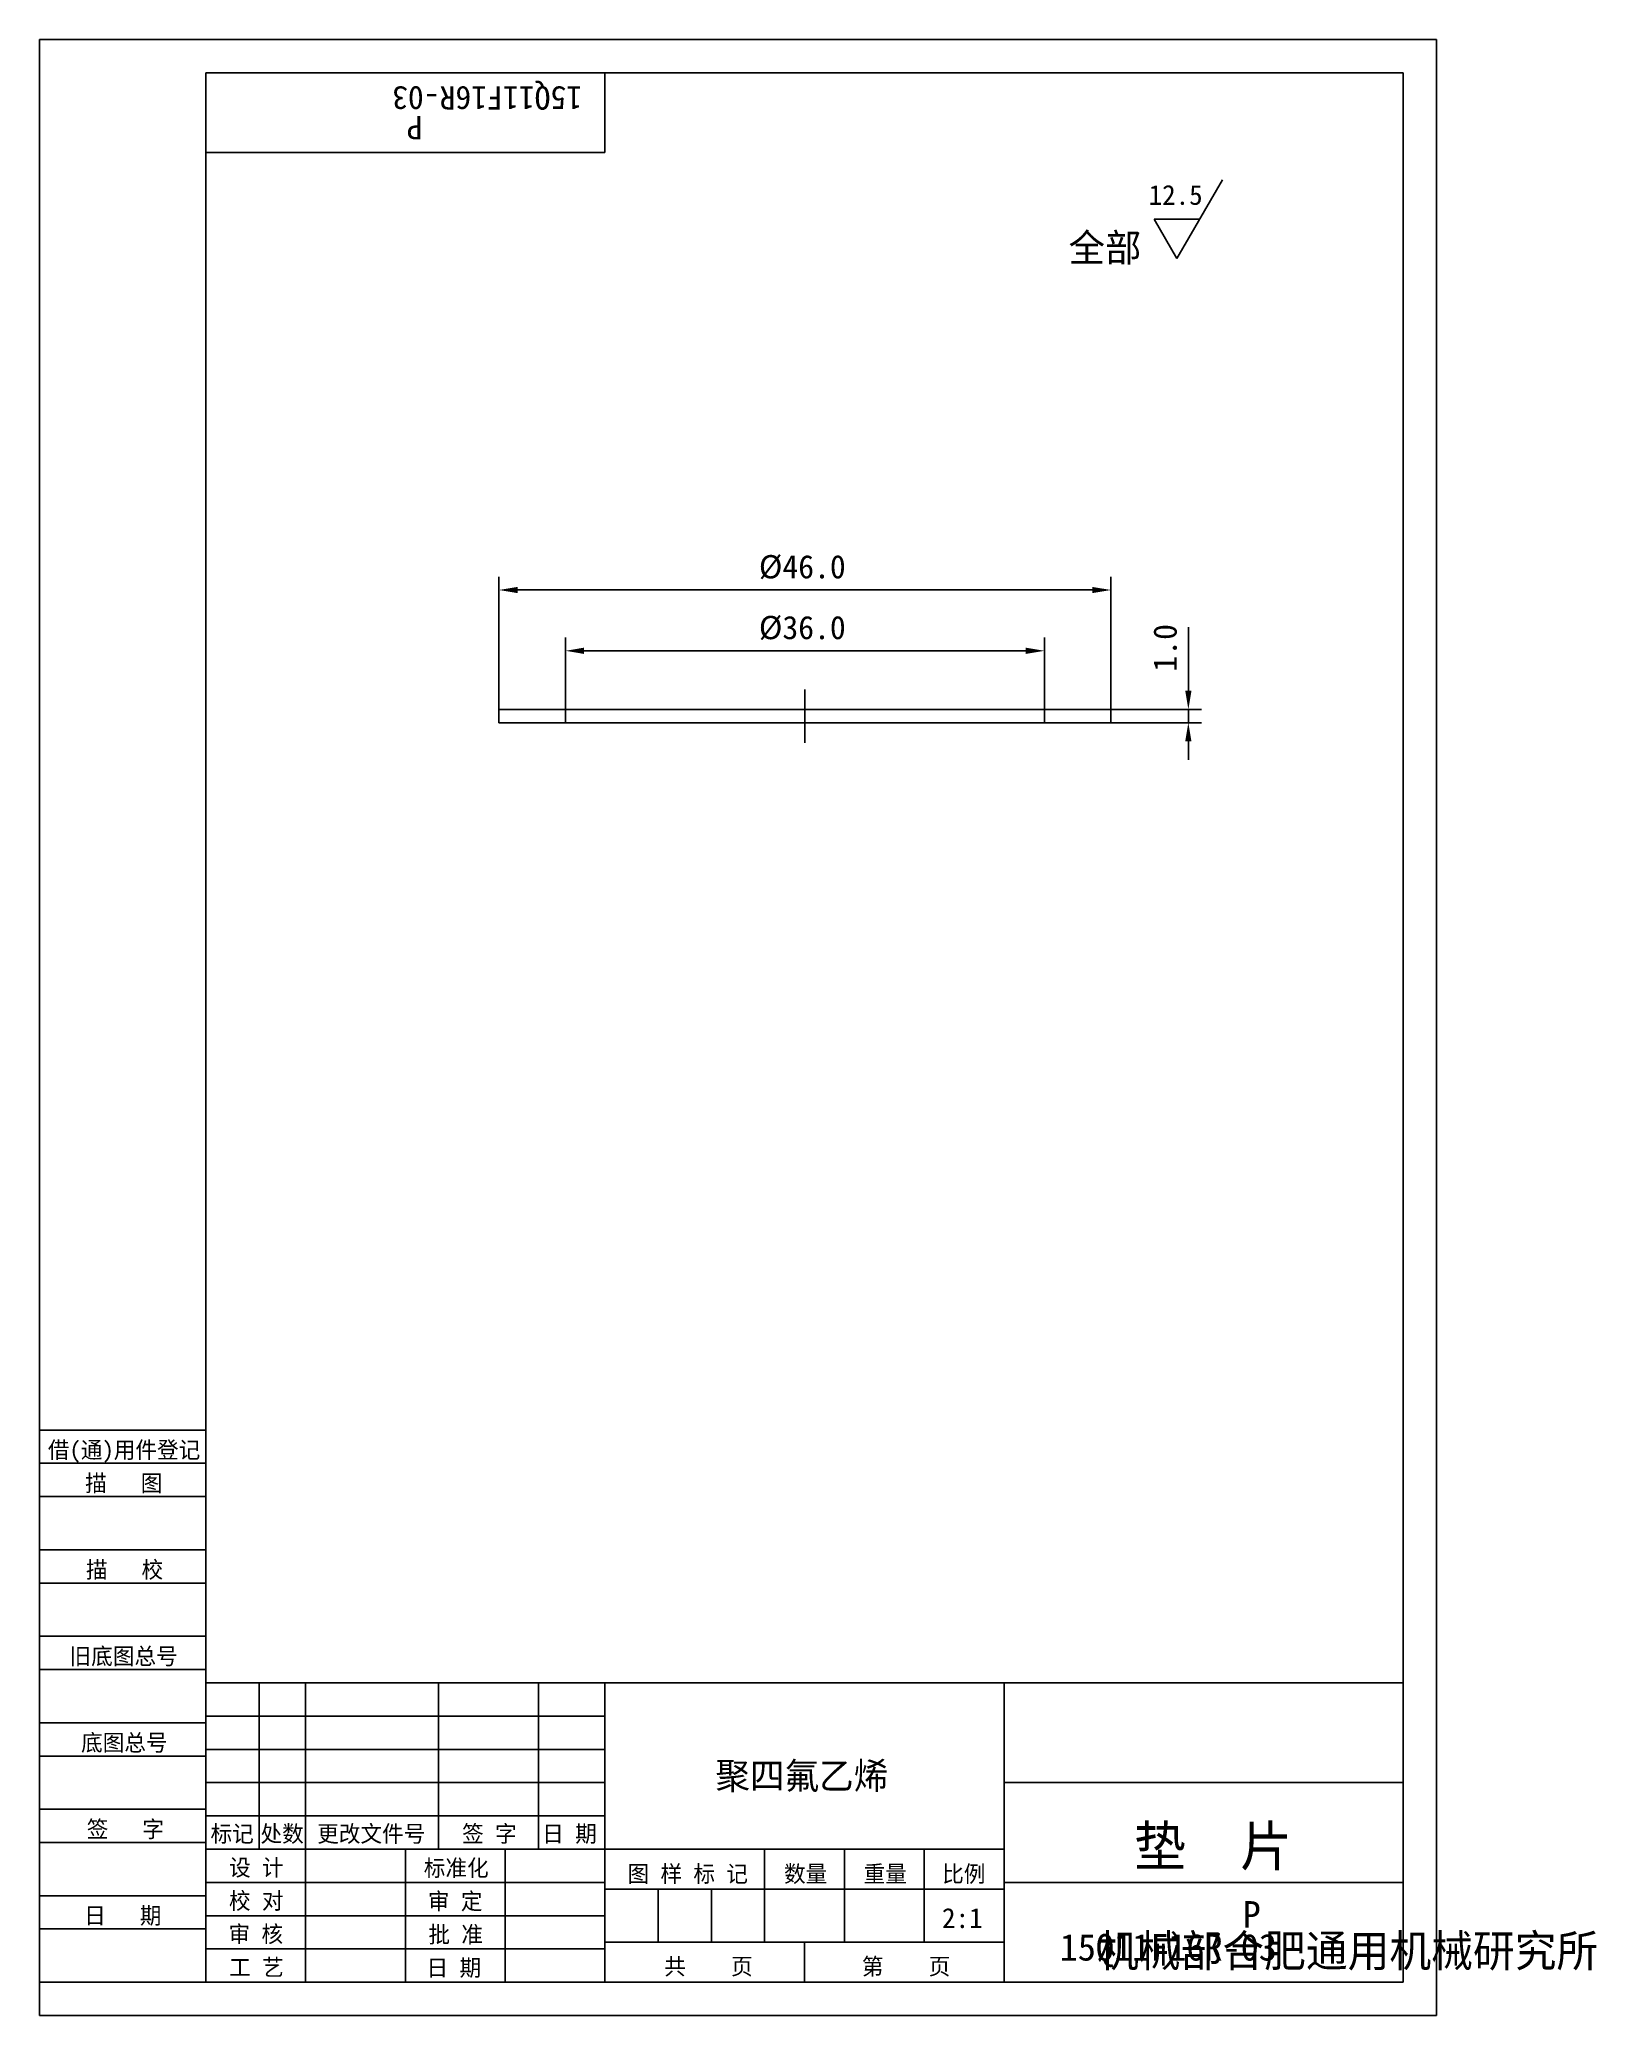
# Model space of a CAD drawing. Header units: metres. Extents: x 0 to 234, y 0 to 297.
import ezdxf

# ---------------------------------------------------------------- set-up
doc = ezdxf.new("R2010")
doc.units = ezdxf.units.M
for name, color, linetype in [('C', 6, 'Continuous'), ('D', 1, 'Continuous'), ('FL', 5, 'Continuous'), ('T', 7, 'Continuous'), ('TITLE', 1, 'Continuous'), ('TL', 4, 'Continuous')]:
    doc.layers.add(name, color=color, linetype=linetype)

# ---------------------------------------------------------------- blocks, each defined once
blk = doc.blocks.new('TUKUN4')
at = {"layer": 'FL'}
for p, q in [((0, 297), (0, 0)), ((210, 297), (0, 297)), ((210, 0), (210, 297)), ((0, 78), (25, 78)), ((0, 70), (25, 70)), ((0, 65), (25, 65)), ((0, 57), (25, 57)), ((0, 52), (25, 52)), ((33, 25), (33, 50)), ((40, 5), (40, 50)), ((60, 25), (60, 50)), ((75, 25), (75, 50)), ((25, 45), (85, 45)), ((0, 44), (25, 44)), ((0, 39), (25, 39)), ((25, 40), (85, 40)), ((25, 35), (85, 35)), ((0, 31), (25, 31)), ((25, 30), (85, 30)), ((0, 26), (25, 26)), ((70, 5), (70, 25)), ((0, 18), (25, 18)), ((25, 20), (85, 20)), ((25, 15), (85, 15)), ((0, 13), (25, 13)), ((25, 10), (85, 10)), ((0, 0), (210, 0))]:
    blk.add_line(p, q, dxfattribs=at)
at = {"layer": 'TL'}
for p, q in [((25, 5), (25, 292)), ((205, 292), (25, 292)), ((85, 292), (85, 280)), ((205, 5), (205, 292)), ((85, 280), (25, 280)), ((0, 88), (25, 88)), ((0, 83), (25, 83)), ((205, 50), (25, 50)), ((85, 5), (85, 50)), ((145, 5), (145, 50)), ((205, 35), (145, 35)), ((145, 25), (25, 25)), ((55, 5), (55, 25)), ((109, 11), (109, 25)), ((121, 11), (121, 25)), ((133, 11), (133, 25)), ((85, 19), (145, 19)), ((93, 11), (93, 19)), ((101, 11), (101, 19)), ((205, 20), (145, 20)), ((145, 11), (85, 11)), ((115, 5), (115, 11)), ((0, 5), (205, 5))]:
    blk.add_line(p, q, dxfattribs=at)
at = {"layer": 'T'}
for s, p in [('借(通)用件登记', (1.26, 83.76)), ('描   图', (6.86, 78.76)), ('描   校', (6.98, 65.76)), ('旧底图总号', (4.52, 52.76)), ('底图总号', (6.25, 39.76)), ('签   字', (7.1, 26.76)), ('标记', (25.71, 26.07)), ('处数', (33.22, 26.07)), ('更改文件号', (41.75, 26.07)), ('签 字', (63.53, 26.07)), ('日 期', (75.57, 26.07)), ('设 计', (28.5, 20.99)), ('标准化', (57.77, 20.93)), ('图 样 标 记', (88.4, 20.04)), ('数量', (111.92, 20.04)), ('重量', (123.88, 20.04)), ('比例', (135.7, 20.04)), ('校 对', (28.48, 15.99)), ('审 定', (58.39, 15.93)), ('日   期', (6.72, 13.76)), ('审 核', (28.41, 10.99)), ('批 准', (58.46, 10.93)), ('共    页', (93.91, 6.13)), ('第    页', (123.62, 6.13)), ('工 艺', (28.52, 5.99)), ('日 期', (58.18, 5.93))]:
    blk.add_text(s, height=2.5, dxfattribs=at).set_placement(p)

msp = doc.modelspace()

# ---------------------------------------------------------------- linework, layer by layer
at = {"layer": 'C'}
for p, q in [((115.06, 196.31), (115.06, 199.31)), ((115.06, 196.31), (115.06, 194.31)), ((115.06, 194.31), (115.06, 191.31))]:
    msp.add_line(p, q, dxfattribs=at)
at = {"layer": 'D'}
for p, q in [((177.82, 275.91), (170.99, 264.08)), ((170.99, 264.08), (167.57, 270)), ((167.57, 270), (174.4, 270)), ((69.06, 196.31), (69.06, 216.26)), ((71.86, 214.26), (158.26, 214.26)), ((161.06, 196.31), (161.06, 216.26)), ((172.7, 201.91), (172.7, 208.67)), ((79.06, 196.31), (79.06, 207.12)), ((148.26, 205.12), (81.86, 205.12)), ((151.06, 196.31), (151.06, 207.12)), ((172.7, 199.11), (172.7, 201.91)), ((161.06, 196.31), (174.7, 196.31)), ((172.7, 194.31), (172.7, 196.31)), ((161.06, 194.31), (174.7, 194.31)), ((172.7, 191.51), (172.7, 188.71))]:
    msp.add_line(p, q, dxfattribs=at)
for points in [[(71.86, 214.72), (71.86, 213.79), (69.06, 214.26)], [(158.26, 214.72), (158.26, 213.79), (161.06, 214.26)], [(81.86, 205.59), (81.86, 204.65), (79.06, 205.12)], [(148.26, 205.59), (148.26, 204.65), (151.06, 205.12)], [(172.23, 199.11), (173.17, 199.11), (172.7, 196.31)], [(172.23, 191.51), (173.17, 191.51), (172.7, 194.31)]]:
    msp.add_solid(points, dxfattribs=at)
at = {"layer": 'TL'}
for p, q in [((79.06, 196.31), (151.06, 196.31)), ((151.06, 194.31), (79.06, 194.31))]:
    msp.add_line(p, q, dxfattribs=at)
for points in [[(79.06, 194.31), (69.06, 194.31), (69.06, 196.31), (79.06, 196.31)], [(151.06, 194.31), (161.06, 194.31), (161.06, 196.31), (151.06, 196.31)]]:
    msp.add_lwpolyline(points, close=True, dxfattribs=at)

# ---------------------------------------------------------------- block references
at = {"layer": 'D'}
msp.add_blockref('TUKUN4', (0, 0), dxfattribs=at)

# ---------------------------------------------------------------- texts
for s, rotation, p in [('15Q11F16R-03', 180, (81.57, 289.96)), ('P', 180, (57.58, 285.48)), ('1.0', 90, (170.95, 202))]:
    msp.add_text(s, height=3.5, rotation=rotation, dxfattribs=at).set_placement(p)
for s, height, p in [('12.5', 2.98, (166.74, 272.15)), ('全部', 4.2, (154.71, 263.61)), ('%%C46.0', 3.5, (108.14, 216.01)), ('%%c36.0', 3.5, (108.14, 206.87)), ('聚四氟乙烯', 4, (101.59, 34.03)), ('垫  片', 6, (164.53, 22.46)), ('2:1', 3, (135.66, 13.14)), ('P', 4, (180.86, 13.19)), ('15Q11F16R-03', 4, (153.36, 8.25))]:
    msp.add_text(s, height=height, dxfattribs=at).set_placement(p)
at = {"layer": 'TITLE'}
msp.add_text('机械部合肥通用机械研究所', height=4.83, dxfattribs=at).set_placement((158.97, 7.31))

doc.saveas('drawing.dxf')
